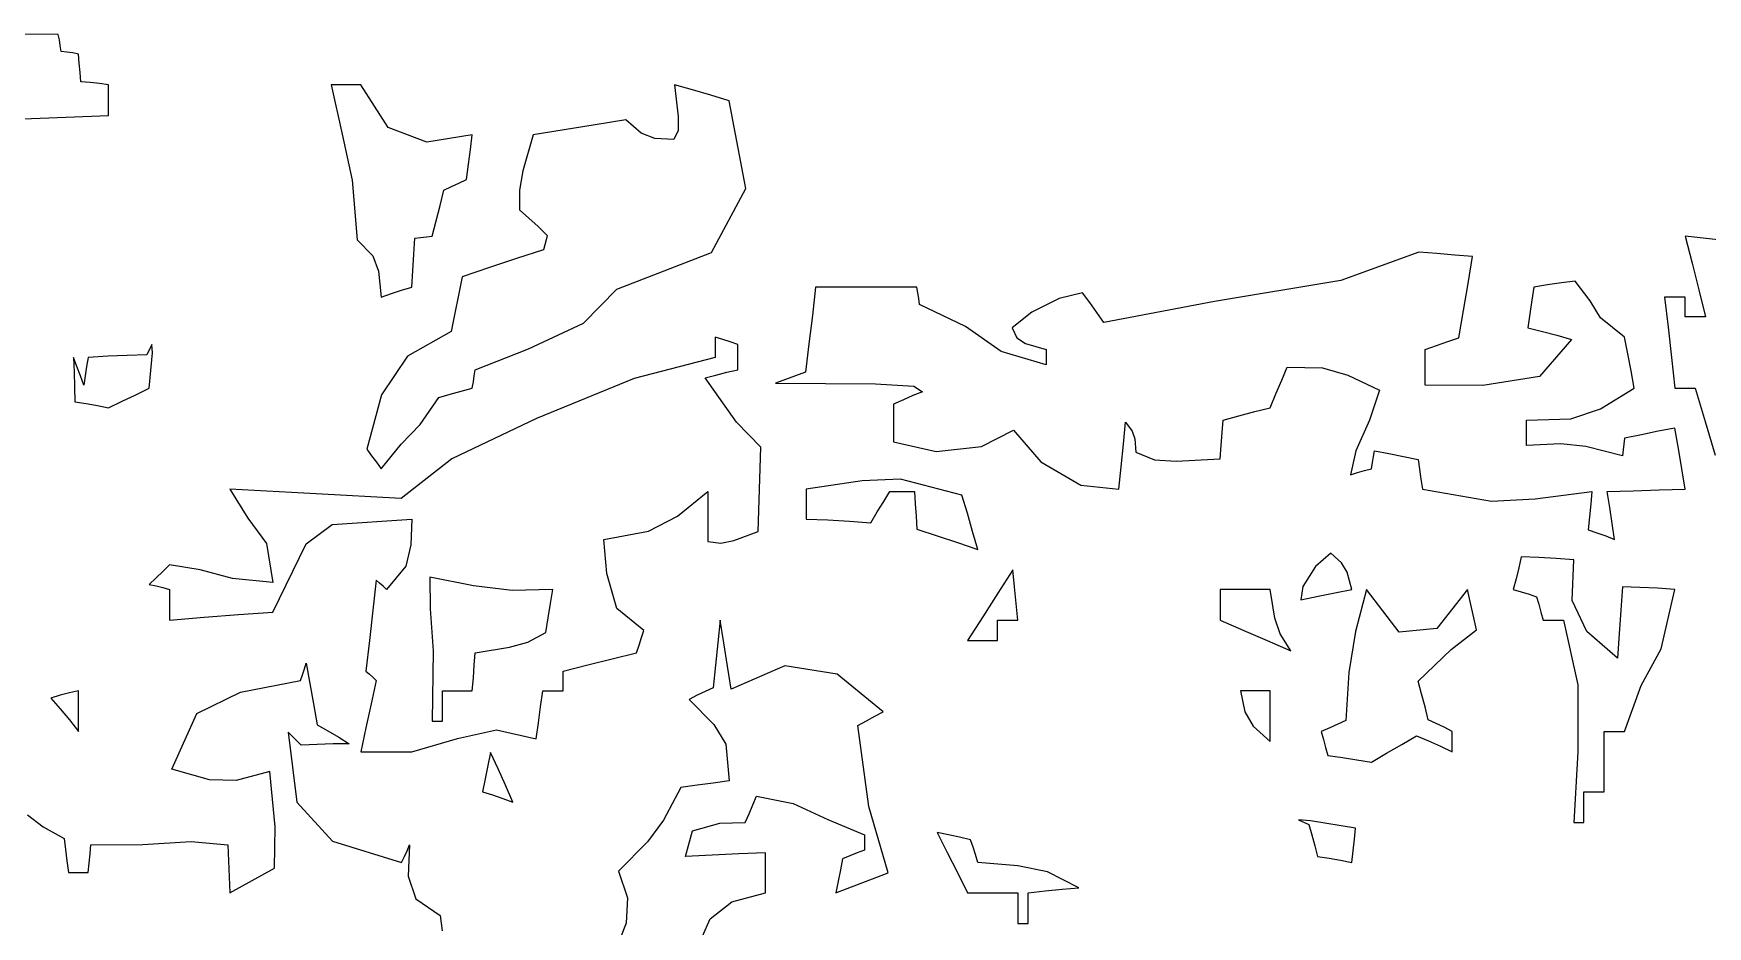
# Model space of a CAD drawing. Header units: millimetres. Extents: x 2622 to 2811, y 687 to 801.
# Drawn here: x 2746.433 to 2747.583, y 774.691 to 775.305 of the extents above; entities that cross this region are included whole.
import ezdxf

# ---------------------------------------------------------------- set-up
doc = ezdxf.new("R2010")
doc.units = ezdxf.units.MM
doc.layers.add('CHIOMA', color=94, linetype='Continuous')

msp = doc.modelspace()

# ---------------------------------------------------------------- linework, layer by layer
at = {"layer": 'CHIOMA', "linetype": 'Continuous'}
for p, q in [((2746.45, 775.3039), (2746.3213, 775.3047)), ((2746.4508, 775.3003), (2746.45, 775.3039)), ((2746.4514, 775.2964), (2746.4508, 775.3003)), ((2746.452, 775.2924), (2746.4514, 775.2964)), ((2746.456, 775.2919), (2746.452, 775.2924)), ((2746.46, 775.2913), (2746.456, 775.2919)), ((2746.464, 775.2904), (2746.46, 775.2913)), ((2746.4645, 775.2843), (2746.464, 775.2904)), ((2746.465, 775.2779), (2746.4645, 775.2843)), ((2746.4655, 775.2714), (2746.465, 775.2779)), ((2746.4719, 775.2709), (2746.4655, 775.2714)), ((2746.4783, 775.2703), (2746.4719, 775.2709)), ((2746.4845, 775.2694), (2746.4783, 775.2703)), ((2746.4845, 775.2624), (2746.4845, 775.2694)), ((2746.4845, 775.2554), (2746.4845, 775.2624)), ((2746.6375, 775.2694), (2746.6452, 775.2355)), ((2746.6444, 775.2694), (2746.6375, 775.2694)), ((2746.6513, 775.2694), (2746.6444, 775.2694)), ((2746.658, 775.2694), (2746.6513, 775.2694)), ((2746.6767, 775.24), (2746.658, 775.2694)), ((2746.8735, 775.2694), (2746.8761, 775.2477)), ((2746.886, 775.2659), (2746.8735, 775.2694)), ((2746.8985, 775.2623), (2746.886, 775.2659)), ((2746.911, 775.2584), (2746.8985, 775.2623)), ((2746.4845, 775.2484), (2746.4845, 775.2554)), ((2746.9225, 775.1982), (2746.911, 775.2584)), ((2746.3933, 775.2448), (2746.4845, 775.2484)), ((2746.7034, 775.23), (2746.6767, 775.24)), ((2746.8189, 775.2419), (2746.7978, 775.2384)), ((2746.84, 775.2454), (2746.8189, 775.2419)), ((2746.8506, 775.2361), (2746.84, 775.2454)), ((2746.8761, 775.2477), (2746.876, 775.238)), ((2746.6452, 775.2355), (2746.652, 775.2038)), ((2746.7345, 775.2349), (2746.7034, 775.23)), ((2746.7333, 775.2249), (2746.7345, 775.2349)), ((2746.7765, 775.2349), (2746.7694, 775.2103)), ((2746.7978, 775.2384), (2746.7765, 775.2349)), ((2746.86, 775.2325), (2746.8506, 775.2361)), ((2746.873, 775.2319), (2746.86, 775.2325)), ((2746.876, 775.238), (2746.873, 775.2319)), ((2746.7319, 775.2148), (2746.7333, 775.2249)), ((2746.7254, 775.2019), (2746.7305, 775.2044)), ((2746.7305, 775.2044), (2746.7319, 775.2148)), ((2746.7694, 775.2103), (2746.767, 775.197)), ((2746.652, 775.2038), (2746.6555, 775.1629)), ((2746.7124, 775.1864), (2746.715, 775.1969)), ((2746.715, 775.1969), (2746.7203, 775.1994)), ((2746.7203, 775.1994), (2746.7254, 775.2019)), ((2746.767, 775.197), (2746.767, 775.1834)), ((2746.899, 775.1541), (2746.9225, 775.1982)), ((2746.7098, 775.1759), (2746.7124, 775.1864)), ((2746.767, 775.1834), (2746.7734, 775.1778)), ((2746.707, 775.1654), (2746.7098, 775.1759)), ((2746.7734, 775.1778), (2746.7798, 775.1719)), ((2746.7798, 775.1719), (2746.786, 775.1659)), ((2746.6555, 775.1629), (2746.6663, 775.1518)), ((2746.6944, 775.1529), (2746.695, 775.1639)), ((2746.695, 775.1639), (2746.699, 775.1644)), ((2746.699, 775.1644), (2746.703, 775.1649)), ((2746.703, 775.1649), (2746.707, 775.1654)), ((2746.7844, 775.1594), (2746.7835, 775.1559)), ((2746.7853, 775.1628), (2746.7844, 775.1594)), ((2746.786, 775.1659), (2746.7853, 775.1628)), ((2747.5928, 775.1626), (2747.568, 775.1654)), ((2747.568, 775.1654), (2747.5728, 775.1469)), ((2746.6663, 775.1518), (2746.6701, 775.1412)), ((2746.6938, 775.1418), (2746.6944, 775.1529)), ((2746.7649, 775.1499), (2746.7463, 775.1438)), ((2746.7835, 775.1559), (2746.7649, 775.1499)), ((2746.834, 775.1289), (2746.899, 775.1541)), ((2747.385, 775.1544), (2747.3314, 775.1348)), ((2747.3974, 775.1534), (2747.385, 775.1544)), ((2747.4098, 775.1524), (2747.3974, 775.1534)), ((2747.422, 775.1514), (2747.4098, 775.1524)), ((2747.4189, 775.1329), (2747.422, 775.1514)), ((2747.5728, 775.1469), (2747.5774, 775.1284)), ((2746.6701, 775.1412), (2746.672, 775.1234)), ((2746.693, 775.1304), (2746.6938, 775.1418)), ((2746.7275, 775.1374), (2746.725, 775.1249)), ((2746.7463, 775.1438), (2746.7275, 775.1374)), ((2746.672, 775.1234), (2746.679, 775.1259)), ((2746.679, 775.1259), (2746.686, 775.1283)), ((2746.686, 775.1283), (2746.693, 775.1304)), ((2746.725, 775.1249), (2746.7225, 775.1124)), ((2746.8109, 775.1055), (2746.834, 775.1289)), ((2746.9705, 775.1304), (2746.9683, 775.1109)), ((2746.9938, 775.1304), (2746.9705, 775.1304)), ((2747.0169, 775.1304), (2746.9938, 775.1304)), ((2747.04, 775.1304), (2747.0169, 775.1304)), ((2747.0408, 775.1264), (2747.04, 775.1304)), ((2747.0414, 775.1224), (2747.0408, 775.1264)), ((2747.154, 775.1264), (2747.1379, 775.1224)), ((2747.1589, 775.1198), (2747.154, 775.1264)), ((2747.3314, 775.1348), (2747.2447, 775.1205)), ((2747.4158, 775.1143), (2747.4189, 775.1329)), ((2747.464, 775.1304), (2747.4628, 775.1213)), ((2747.4735, 775.1319), (2747.464, 775.1304)), ((2747.483, 775.1333), (2747.4735, 775.1319)), ((2747.4925, 775.1344), (2747.483, 775.1333)), ((2747.5029, 775.1208), (2747.4925, 775.1344)), ((2747.5774, 775.1284), (2747.582, 775.1099)), ((2746.7225, 775.1124), (2746.72, 775.0999)), ((2747.042, 775.1184), (2747.0414, 775.1224)), ((2747.0736, 775.1032), (2747.042, 775.1184)), ((2747.1191, 775.1131), (2747.1055, 775.1024)), ((2747.1379, 775.1224), (2747.1191, 775.1131)), ((2747.1638, 775.1129), (2747.1589, 775.1198)), ((2747.1685, 775.1059), (2747.1638, 775.1129)), ((2747.2447, 775.1205), (2747.1685, 775.1059)), ((2747.4125, 775.0954), (2747.4158, 775.1143)), ((2747.4628, 775.1213), (2747.4614, 775.1119)), ((2747.51, 775.1092), (2747.5029, 775.1208)), ((2747.554, 775.1234), (2747.5564, 775.1028)), ((2747.5588, 775.1234), (2747.554, 775.1234)), ((2747.5634, 775.1234), (2747.5588, 775.1234)), ((2747.568, 775.1234), (2747.5634, 775.1234)), ((2747.568, 775.1189), (2747.568, 775.1234)), ((2747.568, 775.1144), (2747.568, 775.1189)), ((2747.568, 775.1099), (2747.568, 775.1144)), ((2746.7732, 775.0878), (2746.8109, 775.1055)), ((2746.9683, 775.1109), (2746.9659, 775.0914)), ((2747.098, 775.0861), (2747.0736, 775.1032)), ((2747.1055, 775.1024), (2747.1087, 775.0955)), ((2747.4614, 775.1119), (2747.46, 775.1024)), ((2747.46, 775.1024), (2747.47, 775.0999)), ((2747.5265, 775.0959), (2747.51, 775.1092)), ((2747.5564, 775.1028), (2747.5588, 775.0819)), ((2747.5728, 775.1099), (2747.568, 775.1099)), ((2747.5774, 775.1099), (2747.5728, 775.1099)), ((2747.582, 775.1099), (2747.5774, 775.1099)), ((2746.5143, 775.091), (2746.511, 775.0839)), ((2746.5147, 775.0851), (2746.5143, 775.091)), ((2746.72, 775.0999), (2746.69, 775.0829)), ((2746.9015, 775.0959), (2746.9015, 775.0914)), ((2746.9068, 775.0944), (2746.9015, 775.0959)), ((2746.9015, 775.0914), (2746.9015, 775.0868)), ((2746.9119, 775.0928), (2746.9068, 775.0944)), ((2746.917, 775.0909), (2746.9119, 775.0928)), ((2746.917, 775.0853), (2746.917, 775.0909)), ((2746.9659, 775.0914), (2746.9635, 775.0719)), ((2747.1087, 775.0955), (2747.1147, 775.0916)), ((2747.1147, 775.0916), (2747.129, 775.0874)), ((2747.3895, 775.0874), (2747.3973, 775.0903)), ((2747.3973, 775.0903), (2747.4049, 775.0929)), ((2747.4049, 775.0929), (2747.4125, 775.0954)), ((2747.49, 775.0944), (2747.468, 775.0689)), ((2747.47, 775.0999), (2747.48, 775.0973)), ((2747.48, 775.0973), (2747.49, 775.0944)), ((2747.5288, 775.0844), (2747.5265, 775.0959)), ((2746.4605, 775.0819), (2746.4609, 775.0719)), ((2746.4629, 775.0758), (2746.4605, 775.0819)), ((2746.4705, 775.0819), (2746.4695, 775.0758)), ((2746.484, 775.0828), (2746.4705, 775.0819)), ((2746.4975, 775.0834), (2746.484, 775.0828)), ((2746.511, 775.0839), (2746.4975, 775.0834)), ((2746.5125, 775.0609), (2746.5147, 775.0851)), ((2746.69, 775.0829), (2746.6722, 775.0562)), ((2746.7365, 775.0734), (2746.7732, 775.0878)), ((2746.9015, 775.0819), (2746.8459, 775.0675)), ((2746.9015, 775.0868), (2746.9015, 775.0819)), ((2746.917, 775.0794), (2746.917, 775.0853)), ((2746.917, 775.0734), (2746.917, 775.0794)), ((2747.129, 775.0769), (2747.098, 775.0861)), ((2747.129, 775.0874), (2747.129, 775.0839)), ((2747.129, 775.0839), (2747.129, 775.0804)), ((2747.129, 775.0804), (2747.129, 775.0769)), ((2747.3895, 775.0794), (2747.3895, 775.0874)), ((2747.3895, 775.0713), (2747.3895, 775.0794)), ((2747.5309, 775.0728), (2747.5288, 775.0844)), ((2747.5588, 775.0819), (2747.561, 775.0609)), ((2746.4609, 775.0719), (2746.4613, 775.0618)), ((2746.4653, 775.0694), (2746.4629, 775.0758)), ((2746.4675, 775.0629), (2746.4653, 775.0694)), ((2746.4685, 775.0694), (2746.4675, 775.0629)), ((2746.4695, 775.0758), (2746.4685, 775.0694)), ((2746.7353, 775.0653), (2746.7359, 775.0694)), ((2746.7359, 775.0694), (2746.7365, 775.0734)), ((2746.8459, 775.0675), (2746.7787, 775.0401)), ((2746.8945, 775.0679), (2746.902, 775.0699)), ((2746.9162, 775.0375), (2746.8945, 775.0679)), ((2746.902, 775.0699), (2746.9095, 775.0718)), ((2746.9095, 775.0718), (2746.917, 775.0734)), ((2746.9499, 775.0669), (2746.943, 775.0644)), ((2746.9568, 775.0694), (2746.9499, 775.0669)), ((2746.9635, 775.0719), (2746.9568, 775.0694)), ((2747.2869, 775.0569), (2747.2908, 775.0663)), ((2747.2908, 775.0663), (2747.2945, 775.0754)), ((2747.2945, 775.0754), (2747.3188, 775.0748)), ((2747.3188, 775.0748), (2747.3363, 775.0697)), ((2747.3363, 775.0697), (2747.358, 775.0594)), ((2747.3895, 775.0629), (2747.3895, 775.0713)), ((2747.468, 775.0689), (2747.4291, 775.0627)), ((2747.533, 775.0609), (2747.5309, 775.0728)), ((2746.4613, 775.0618), (2746.4615, 775.0514)), ((2746.4939, 775.0519), (2746.5033, 775.0564)), ((2746.5033, 775.0564), (2746.5125, 775.0609)), ((2746.6722, 775.0562), (2746.662, 775.0189)), ((2746.7115, 775.0544), (2746.7193, 775.0568)), ((2746.7193, 775.0568), (2746.7269, 775.0589)), ((2746.7269, 775.0589), (2746.7345, 775.0609)), ((2746.7345, 775.0609), (2746.7353, 775.0653)), ((2746.943, 775.0644), (2747.0117, 775.0638)), ((2747.0117, 775.0638), (2747.0379, 775.0623)), ((2747.0374, 775.0558), (2747.0308, 775.0529)), ((2747.044, 775.0584), (2747.0374, 775.0558)), ((2747.0379, 775.0623), (2747.044, 775.0584)), ((2747.283, 775.0474), (2747.2869, 775.0569)), ((2747.358, 775.0594), (2747.3512, 775.0388)), ((2747.4291, 775.0627), (2747.3895, 775.0629)), ((2747.5098, 775.0466), (2747.533, 775.0609)), ((2747.561, 775.0609), (2747.5658, 775.0609)), ((2747.5658, 775.0609), (2747.5704, 775.0609)), ((2747.5704, 775.0609), (2747.575, 775.0609)), ((2747.575, 775.0609), (2747.5819, 775.0379)), ((2746.4615, 775.0514), (2746.4693, 775.0503)), ((2746.4693, 775.0503), (2746.4769, 775.0489)), ((2746.4769, 775.0489), (2746.4845, 775.0474)), ((2746.4845, 775.0474), (2746.4939, 775.0519)), ((2746.6988, 775.0358), (2746.7115, 775.0544)), ((2747.0308, 775.0529), (2747.024, 775.0499)), ((2747.024, 775.0499), (2747.024, 775.0414)), ((2747.2614, 775.0419), (2747.2723, 775.0448)), ((2747.2723, 775.0448), (2747.283, 775.0474)), ((2747.4895, 775.0398), (2747.5098, 775.0466)), ((2746.6856, 775.0223), (2746.6988, 775.0358)), ((2746.7787, 775.0401), (2746.7205, 775.0124)), ((2746.9328, 775.0204), (2746.9162, 775.0375)), ((2747.024, 775.0414), (2747.024, 775.0328)), ((2747.024, 775.0328), (2747.024, 775.0239)), ((2747.0844, 775.0208), (2747.1065, 775.0319)), ((2747.1065, 775.0319), (2747.1252, 775.0102)), ((2747.182, 775.0223), (2747.1835, 775.0374)), ((2747.1835, 775.0374), (2747.188, 775.0313)), ((2747.2499, 775.0303), (2747.2505, 775.0389)), ((2747.2505, 775.0389), (2747.2614, 775.0419)), ((2747.3512, 775.0388), (2747.3417, 775.0177)), ((2747.459, 775.0389), (2747.4895, 775.0398)), ((2747.459, 775.0333), (2747.459, 775.0389)), ((2747.459, 775.0274), (2747.459, 775.0333)), ((2747.561, 775.0334), (2747.5495, 775.0313)), ((2747.5634, 775.0194), (2747.561, 775.0334)), ((2747.5819, 775.0379), (2747.5888, 775.0148)), ((2746.672, 775.0054), (2746.6856, 775.0223)), ((2746.931, 774.9624), (2746.9328, 775.0204)), ((2747.024, 775.0239), (2747.0533, 775.0173)), ((2747.0533, 775.0173), (2747.0844, 775.0208)), ((2747.1805, 775.0069), (2747.182, 775.0223)), ((2747.188, 775.0313), (2747.1899, 775.026)), ((2747.1899, 775.026), (2747.1905, 775.0169)), ((2747.2485, 775.0124), (2747.2493, 775.0214)), ((2747.2493, 775.0214), (2747.2499, 775.0303)), ((2747.459, 775.0214), (2747.459, 775.0274)), ((2747.4827, 775.0225), (2747.459, 775.0214)), ((2747.4998, 775.0207), (2747.4827, 775.0225)), ((2747.525, 775.0144), (2747.4998, 775.0207)), ((2747.526, 775.0224), (2747.5255, 775.0184)), ((2747.5265, 775.0264), (2747.526, 775.0224)), ((2747.538, 775.0289), (2747.5265, 775.0264)), ((2747.5495, 775.0313), (2747.538, 775.0289)), ((2746.662, 775.0189), (2746.6654, 775.0144)), ((2746.6654, 775.0144), (2746.6688, 775.0099)), ((2746.6688, 775.0099), (2746.672, 775.0054)), ((2746.7205, 775.0124), (2746.6856, 774.985)), ((2747.1252, 775.0102), (2747.1528, 774.9941)), ((2747.1905, 775.0169), (2747.2033, 775.0117)), ((2747.2033, 775.0117), (2747.2183, 775.0106)), ((2747.2183, 775.0106), (2747.2485, 775.0124)), ((2747.3417, 775.0177), (2747.338, 775.0014)), ((2747.3525, 775.0054), (2747.3533, 775.0098)), ((2747.3533, 775.0098), (2747.3539, 775.0139)), ((2747.3539, 775.0139), (2747.3545, 775.0179)), ((2747.3545, 775.0179), (2747.3645, 775.0159)), ((2747.3645, 775.0159), (2747.3745, 775.0139)), ((2747.3745, 775.0139), (2747.3845, 775.0119)), ((2747.3845, 775.0119), (2747.3855, 775.0053)), ((2747.5255, 775.0184), (2747.525, 775.0144)), ((2747.5658, 775.0054), (2747.5634, 775.0194)), ((2747.0025, 774.9971), (2746.964, 774.9914)), ((2747.0288, 774.9983), (2747.0025, 774.9971)), ((2747.071, 774.9874), (2747.0288, 774.9983)), ((2747.179, 774.9914), (2747.1805, 775.0069)), ((2747.338, 775.0014), (2747.3429, 775.0029)), ((2747.3429, 775.0029), (2747.3478, 775.0043)), ((2747.3478, 775.0043), (2747.3525, 775.0054)), ((2747.3855, 775.0053), (2747.3865, 774.9984)), ((2747.3865, 774.9984), (2747.3875, 774.9914)), ((2747.568, 774.9914), (2747.5658, 775.0054)), ((2746.568, 774.9914), (2746.5803, 774.9715)), ((2746.6272, 774.9882), (2746.568, 774.9914)), ((2746.6856, 774.985), (2746.6272, 774.9882)), ((2746.8755, 774.973), (2746.8965, 774.9899)), ((2746.8965, 774.9899), (2746.8965, 774.9784)), ((2746.964, 774.9914), (2746.964, 774.9848)), ((2747.0173, 774.9829), (2747.0215, 774.9899)), ((2747.0215, 774.9899), (2747.0273, 774.9899)), ((2747.0273, 774.9899), (2747.0329, 774.9899)), ((2747.0329, 774.9899), (2747.0385, 774.9899)), ((2747.0385, 774.9899), (2747.039, 774.9814)), ((2747.0748, 774.9749), (2747.071, 774.9874)), ((2747.1528, 774.9941), (2747.179, 774.9914)), ((2747.3875, 774.9914), (2747.4349, 774.9832)), ((2747.4649, 774.9847), (2747.504, 774.9899)), ((2747.504, 774.9899), (2747.5033, 774.9813)), ((2747.5145, 774.9899), (2747.5324, 774.9904)), ((2747.5163, 774.9789), (2747.5145, 774.9899)), ((2747.5324, 774.9904), (2747.5503, 774.9909)), ((2747.5503, 774.9909), (2747.568, 774.9914)), ((2746.8965, 774.9784), (2746.8965, 774.9669)), ((2746.964, 774.9848), (2746.964, 774.9779)), ((2746.964, 774.9779), (2746.964, 774.9709)), ((2747.0085, 774.9684), (2747.0129, 774.9758)), ((2747.0129, 774.9758), (2747.0173, 774.9829)), ((2747.039, 774.9814), (2747.0395, 774.9728)), ((2747.0784, 774.9624), (2747.0748, 774.9749)), ((2747.4349, 774.9832), (2747.4649, 774.9847)), ((2747.5033, 774.9813), (2747.5024, 774.9724)), ((2747.5179, 774.9679), (2747.5163, 774.9789)), ((2746.5803, 774.9715), (2746.5931, 774.954)), ((2746.6204, 774.9539), (2746.6383, 774.9672)), ((2746.6383, 774.9672), (2746.693, 774.9709)), ((2746.693, 774.9709), (2746.6923, 774.9531)), ((2746.825, 774.9569), (2746.8556, 774.9625)), ((2746.8556, 774.9625), (2746.8755, 774.973)), ((2746.8965, 774.9669), (2746.8965, 774.9554)), ((2746.964, 774.9709), (2746.9789, 774.9703)), ((2746.9789, 774.9703), (2746.9938, 774.9694)), ((2746.9938, 774.9694), (2747.0085, 774.9684)), ((2747.0395, 774.9728), (2747.04, 774.9639)), ((2747.04, 774.9639), (2747.054, 774.9594)), ((2747.5024, 774.9724), (2747.5015, 774.9634)), ((2747.5015, 774.9634), (2747.5075, 774.9614)), ((2747.5195, 774.9569), (2747.5179, 774.9679)), ((2746.5931, 774.954), (2746.5975, 774.9274)), ((2746.5975, 774.9069), (2746.6204, 774.9539)), ((2746.6923, 774.9531), (2746.6888, 774.9385)), ((2746.8271, 774.9335), (2746.825, 774.9569)), ((2746.8965, 774.9554), (2746.9054, 774.9543)), ((2746.9054, 774.9543), (2746.9143, 774.9561)), ((2746.9143, 774.9561), (2746.931, 774.9624)), ((2747.054, 774.9594), (2747.068, 774.9548)), ((2747.068, 774.9548), (2747.082, 774.9499)), ((2747.082, 774.9499), (2747.0784, 774.9624)), ((2747.5075, 774.9614), (2747.5135, 774.9593)), ((2747.5135, 774.9593), (2747.5195, 774.9569)), ((2747.3245, 774.9474), (2747.314, 774.9383)), ((2747.332, 774.9408), (2747.3245, 774.9474)), ((2747.3357, 774.9343), (2747.332, 774.9408)), ((2747.4555, 774.9449), (2747.4538, 774.9374)), ((2747.4675, 774.9444), (2747.4555, 774.9449)), ((2747.4795, 774.9438), (2747.4675, 774.9444)), ((2747.4915, 774.9429), (2747.4795, 774.9438)), ((2747.4905, 774.915), (2747.4915, 774.9429)), ((2746.5173, 774.9304), (2746.5125, 774.9259)), ((2746.5219, 774.9349), (2746.5173, 774.9304)), ((2746.5265, 774.9394), (2746.5219, 774.9349)), ((2746.5475, 774.9361), (2746.5265, 774.9394)), ((2746.5697, 774.9301), (2746.5475, 774.9361)), ((2746.5975, 774.9274), (2746.5697, 774.9301)), ((2746.6685, 774.9289), (2746.6663, 774.9083)), ((2746.6709, 774.9269), (2746.6685, 774.9289)), ((2746.6888, 774.9385), (2746.6755, 774.9224)), ((2746.7055, 774.9309), (2746.7057, 774.9091)), ((2746.7355, 774.9249), (2746.7055, 774.9309)), ((2746.834, 774.9095), (2746.8271, 774.9335)), ((2747.106, 774.9359), (2747.0958, 774.9199)), ((2747.1073, 774.9244), (2747.106, 774.9359)), ((2747.314, 774.9383), (2747.3054, 774.9245)), ((2747.339, 774.9224), (2747.3357, 774.9343)), ((2747.4519, 774.9299), (2747.45, 774.9224)), ((2747.4538, 774.9374), (2747.4519, 774.9299)), ((2746.5125, 774.9259), (2746.5173, 774.9249)), ((2746.5173, 774.9249), (2746.5219, 774.9238)), ((2746.5219, 774.9238), (2746.5265, 774.9224)), ((2746.5265, 774.9224), (2746.5265, 774.9154)), ((2746.6733, 774.9248), (2746.6709, 774.9269)), ((2746.6755, 774.9224), (2746.6733, 774.9248)), ((2746.7619, 774.9217), (2746.7355, 774.9249)), ((2746.79, 774.9224), (2746.7619, 774.9217)), ((2746.7884, 774.9128), (2746.79, 774.9224)), ((2747.0958, 774.9199), (2747.0854, 774.9038)), ((2747.1084, 774.9129), (2747.1073, 774.9244)), ((2747.2485, 774.9224), (2747.2485, 774.9154)), ((2747.26, 774.9224), (2747.2485, 774.9224)), ((2747.2715, 774.9224), (2747.26, 774.9224)), ((2747.283, 774.9224), (2747.2715, 774.9224)), ((2747.2861, 774.9028), (2747.283, 774.9224)), ((2747.3054, 774.9245), (2747.304, 774.9154)), ((2747.304, 774.9154), (2747.3158, 774.9179)), ((2747.3158, 774.9179), (2747.3274, 774.9203)), ((2747.3274, 774.9203), (2747.339, 774.9224)), ((2747.349, 774.9224), (2747.3415, 774.8937)), ((2747.3716, 774.8932), (2747.349, 774.9224)), ((2747.4185, 774.9224), (2747.3974, 774.8956)), ((2747.4246, 774.8948), (2747.4185, 774.9224)), ((2747.45, 774.9224), (2747.4554, 774.9209)), ((2747.4554, 774.9209), (2747.4608, 774.9193)), ((2747.4608, 774.9193), (2747.466, 774.9174)), ((2747.466, 774.9174), (2747.4675, 774.9123)), ((2747.525, 774.9244), (2747.5239, 774.9083)), ((2747.537, 774.9239), (2747.525, 774.9244)), ((2747.549, 774.9233), (2747.537, 774.9239)), ((2747.561, 774.9224), (2747.549, 774.9233)), ((2747.5516, 774.8816), (2747.561, 774.9224)), ((2746.5265, 774.9154), (2746.5265, 774.9084)), ((2746.5265, 774.9084), (2746.5265, 774.9014)), ((2746.5503, 774.9034), (2746.5739, 774.9053)), ((2746.5739, 774.9053), (2746.5975, 774.9069)), ((2746.6663, 774.9083), (2746.6639, 774.8874)), ((2746.7057, 774.9091), (2746.7077, 774.8803)), ((2746.7868, 774.9029), (2746.7884, 774.9128)), ((2746.8525, 774.8944), (2746.834, 774.9095)), ((2747.1095, 774.9014), (2747.1084, 774.9129)), ((2747.2485, 774.9154), (2747.2485, 774.9084)), ((2747.2485, 774.9084), (2747.2485, 774.9014)), ((2747.4675, 774.9123), (2747.469, 774.9069)), ((2747.469, 774.9069), (2747.4705, 774.9014)), ((2747.5005, 774.8937), (2747.4905, 774.915)), ((2747.5239, 774.9083), (2747.5228, 774.8919)), ((2746.5265, 774.9014), (2746.5503, 774.9034)), ((2746.785, 774.8929), (2746.7868, 774.9029)), ((2746.8509, 774.8894), (2746.8525, 774.8944)), ((2746.905, 774.9014), (2746.9034, 774.8859)), ((2746.9075, 774.8858), (2746.905, 774.9014)), ((2747.0854, 774.9038), (2747.075, 774.8874)), ((2747.0955, 774.9014), (2747.1003, 774.9014)), ((2747.0955, 774.8969), (2747.0955, 774.9014)), ((2747.0955, 774.8923), (2747.0955, 774.8969)), ((2747.1003, 774.9014), (2747.1049, 774.9014)), ((2747.1049, 774.9014), (2747.1095, 774.9014)), ((2747.2485, 774.9014), (2747.2648, 774.8944)), ((2747.2648, 774.8944), (2747.2809, 774.8874)), ((2747.2898, 774.892), (2747.2861, 774.9028)), ((2747.3415, 774.8937), (2747.337, 774.8654)), ((2747.3974, 774.8956), (2747.3716, 774.8932)), ((2747.4073, 774.8813), (2747.4246, 774.8948)), ((2747.4705, 774.9014), (2747.4753, 774.9014)), ((2747.4753, 774.9014), (2747.4799, 774.9014)), ((2747.4799, 774.9014), (2747.4845, 774.9014)), ((2747.4845, 774.9014), (2747.4943, 774.8569)), ((2747.5215, 774.8754), (2747.5005, 774.8937)), ((2746.6639, 774.8874), (2746.6615, 774.8664)), ((2746.7365, 774.8789), (2746.7602, 774.8828)), ((2746.7602, 774.8828), (2746.7728, 774.8864)), ((2746.7728, 774.8864), (2746.785, 774.8929)), ((2746.8475, 774.8789), (2746.8493, 774.8843)), ((2746.8493, 774.8843), (2746.8509, 774.8894)), ((2746.9034, 774.8859), (2746.9018, 774.8704)), ((2746.91, 774.8699), (2746.9075, 774.8858)), ((2747.075, 774.8874), (2747.0819, 774.8874)), ((2747.0819, 774.8874), (2747.0888, 774.8874)), ((2747.0888, 774.8874), (2747.0955, 774.8874)), ((2747.0955, 774.8874), (2747.0955, 774.8923)), ((2747.2809, 774.8874), (2747.297, 774.8804)), ((2747.297, 774.8804), (2747.2898, 774.892)), ((2747.5228, 774.8919), (2747.5215, 774.8754)), ((2746.6193, 774.8679), (2746.6205, 774.8719)), ((2746.6205, 774.8719), (2746.623, 774.8579)), ((2746.7077, 774.8803), (2746.707, 774.8319)), ((2746.7359, 774.8704), (2746.7365, 774.8789)), ((2746.797, 774.8664), (2746.8139, 774.8708)), ((2746.8139, 774.8708), (2746.8308, 774.8749)), ((2746.8308, 774.8749), (2746.8475, 774.8789)), ((2746.9018, 774.8704), (2746.9, 774.8549)), ((2747.3845, 774.8594), (2747.4073, 774.8813)), ((2747.5378, 774.8564), (2747.5516, 774.8816)), ((2746.5752, 774.8519), (2746.6165, 774.8599)), ((2746.6165, 774.8599), (2746.6179, 774.8639)), ((2746.6179, 774.8639), (2746.6193, 774.8679)), ((2746.6615, 774.8664), (2746.6639, 774.8644)), ((2746.6639, 774.8644), (2746.6663, 774.8623)), ((2746.6685, 774.8599), (2746.665, 774.8438)), ((2746.6663, 774.8623), (2746.6685, 774.8599)), ((2746.7345, 774.8529), (2746.7353, 774.8618)), ((2746.7353, 774.8618), (2746.7359, 774.8704)), ((2746.797, 774.8619), (2746.797, 774.8664)), ((2746.797, 774.8574), (2746.797, 774.8619)), ((2746.9125, 774.8539), (2746.91, 774.8699)), ((2746.9493, 774.8701), (2746.9125, 774.8539)), ((2746.9854, 774.8642), (2746.9493, 774.8701)), ((2747.017, 774.8384), (2746.9854, 774.8642)), ((2747.337, 774.8654), (2747.335, 774.8324)), ((2747.3869, 774.8508), (2747.3845, 774.8594)), ((2746.4514, 774.8498), (2746.445, 774.8479)), ((2746.445, 774.8479), (2746.4514, 774.8404)), ((2746.4578, 774.8514), (2746.4514, 774.8498)), ((2746.464, 774.8529), (2746.4578, 774.8514)), ((2746.464, 774.8438), (2746.464, 774.8529)), ((2746.5452, 774.8373), (2746.5752, 774.8519)), ((2746.623, 774.8579), (2746.6255, 774.8438)), ((2746.714, 774.8529), (2746.7209, 774.8529)), ((2746.714, 774.8459), (2746.714, 774.8529)), ((2746.7209, 774.8529), (2746.7278, 774.8529)), ((2746.7278, 774.8529), (2746.7345, 774.8529)), ((2746.7815, 774.8419), (2746.783, 774.8529)), ((2746.783, 774.8529), (2746.7878, 774.8529)), ((2746.7878, 774.8529), (2746.7924, 774.8529)), ((2746.7924, 774.8529), (2746.797, 774.8529)), ((2746.797, 774.8529), (2746.797, 774.8574)), ((2746.889, 774.8498), (2746.8835, 774.8469)), ((2746.8945, 774.8524), (2746.889, 774.8498)), ((2746.9, 774.8549), (2746.8945, 774.8524)), ((2747.2625, 774.8529), (2747.2654, 774.8383)), ((2747.2694, 774.8529), (2747.2625, 774.8529)), ((2747.2763, 774.8529), (2747.2694, 774.8529)), ((2747.283, 774.8529), (2747.2763, 774.8529)), ((2747.283, 774.8414), (2747.283, 774.8529)), ((2747.3893, 774.8419), (2747.3869, 774.8508)), ((2747.4943, 774.8569), (2747.4943, 774.8109)), ((2747.5265, 774.8249), (2747.5378, 774.8564)), ((2746.4514, 774.8404), (2746.4578, 774.8328)), ((2746.464, 774.8344), (2746.464, 774.8438)), ((2746.528, 774.7989), (2746.5452, 774.8373)), ((2746.6255, 774.8438), (2746.628, 774.8294)), ((2746.665, 774.8438), (2746.6615, 774.8274)), ((2746.714, 774.8389), (2746.714, 774.8459)), ((2746.714, 774.8319), (2746.714, 774.8389)), ((2746.78, 774.8309), (2746.7815, 774.8419)), ((2746.8835, 774.8469), (2746.9006, 774.8297)), ((2747.0113, 774.8354), (2747.017, 774.8384)), ((2747.2654, 774.8383), (2747.2713, 774.8285)), ((2747.283, 774.8298), (2747.283, 774.8414)), ((2747.3915, 774.8329), (2747.3893, 774.8419)), ((2746.4578, 774.8328), (2746.464, 774.8249)), ((2746.464, 774.8249), (2746.464, 774.8344)), ((2746.608, 774.8244), (2746.614, 774.7762)), ((2746.611, 774.8214), (2746.608, 774.8244)), ((2746.628, 774.8294), (2746.6354, 774.8253)), ((2746.6354, 774.8253), (2746.6428, 774.8209)), ((2746.6615, 774.8274), (2746.658, 774.8109)), ((2746.707, 774.8319), (2746.7094, 774.8319)), ((2746.7094, 774.8319), (2746.7118, 774.8319)), ((2746.7118, 774.8319), (2746.714, 774.8319)), ((2746.7245, 774.82), (2746.7513, 774.8261)), ((2746.7513, 774.8261), (2746.7785, 774.8199)), ((2746.7785, 774.8199), (2746.78, 774.8309)), ((2746.9006, 774.8297), (2746.9088, 774.8161)), ((2746.9995, 774.8289), (2747.0054, 774.8323)), ((2747.0072, 774.7734), (2746.9995, 774.8289)), ((2747.0054, 774.8323), (2747.0113, 774.8354)), ((2747.2713, 774.8285), (2747.283, 774.8179)), ((2747.283, 774.8179), (2747.283, 774.8298)), ((2747.3238, 774.8274), (2747.318, 774.8249)), ((2747.318, 774.8249), (2747.3195, 774.8194)), ((2747.3294, 774.8299), (2747.3238, 774.8274)), ((2747.335, 774.8324), (2747.3294, 774.8299)), ((2747.397, 774.8304), (2747.3915, 774.8329)), ((2747.4025, 774.8278), (2747.397, 774.8304)), ((2747.408, 774.8249), (2747.4025, 774.8278)), ((2747.408, 774.8204), (2747.408, 774.8249)), ((2747.5125, 774.8249), (2747.5173, 774.8249)), ((2747.5125, 774.8113), (2747.5125, 774.8249)), ((2747.5173, 774.8249), (2747.5219, 774.8249)), ((2747.5219, 774.8249), (2747.5265, 774.8249)), ((2746.614, 774.8184), (2746.611, 774.8214)), ((2746.617, 774.8154), (2746.614, 774.8184)), ((2746.628, 774.8159), (2746.617, 774.8154)), ((2746.639, 774.8163), (2746.628, 774.8159)), ((2746.65, 774.8164), (2746.639, 774.8163)), ((2746.6428, 774.8209), (2746.65, 774.8164)), ((2746.693, 774.8109), (2746.7245, 774.82)), ((2746.9088, 774.8161), (2746.911, 774.7909)), ((2747.3195, 774.8194), (2747.321, 774.8139)), ((2747.321, 774.8139), (2747.3225, 774.8084)), ((2747.3629, 774.8099), (2747.3733, 774.8159)), ((2747.3733, 774.8159), (2747.3835, 774.8219)), ((2747.3835, 774.8219), (2747.3918, 774.8184)), ((2747.3918, 774.8184), (2747.3999, 774.8148)), ((2747.3999, 774.8148), (2747.408, 774.8109)), ((2747.408, 774.8158), (2747.408, 774.8204)), ((2747.408, 774.8109), (2747.408, 774.8158)), ((2746.658, 774.8109), (2746.6698, 774.8109)), ((2746.6698, 774.8109), (2746.6814, 774.8109)), ((2746.6814, 774.8109), (2746.693, 774.8109)), ((2746.7453, 774.8014), (2746.7434, 774.7924)), ((2746.747, 774.8104), (2746.7453, 774.8014)), ((2746.7523, 774.7993), (2746.747, 774.8104)), ((2747.3225, 774.8084), (2747.3325, 774.8069)), ((2747.3325, 774.8069), (2747.3425, 774.8054)), ((2747.3425, 774.8054), (2747.3525, 774.8039)), ((2747.3525, 774.8039), (2747.3629, 774.8099)), ((2747.4943, 774.8109), (2747.4915, 774.7624)), ((2747.5125, 774.7974), (2747.5125, 774.8113)), ((2746.5539, 774.7916), (2746.528, 774.7989)), ((2746.5722, 774.7913), (2746.5539, 774.7916)), ((2746.5955, 774.7974), (2746.5722, 774.7913)), ((2746.599, 774.7594), (2746.5955, 774.7974)), ((2746.7434, 774.7924), (2746.7415, 774.7834)), ((2746.7574, 774.7879), (2746.7523, 774.7993)), ((2746.911, 774.7909), (2746.9, 774.7894)), ((2747.5125, 774.7834), (2747.5125, 774.7974)), ((2746.7415, 774.7834), (2746.7485, 774.7813)), ((2746.7485, 774.7813), (2746.7555, 774.7789)), ((2746.7555, 774.7789), (2746.7625, 774.7764)), ((2746.7625, 774.7764), (2746.7574, 774.7879)), ((2746.878, 774.7864), (2746.866, 774.7639)), ((2746.889, 774.7879), (2746.878, 774.7864)), ((2746.9, 774.7894), (2746.889, 774.7879)), ((2746.9274, 774.7744), (2746.93, 774.7804)), ((2746.93, 774.7804), (2746.9551, 774.7753)), ((2747.4985, 774.7834), (2747.5033, 774.7834)), ((2747.4985, 774.7764), (2747.4985, 774.7834)), ((2747.5033, 774.7834), (2747.5079, 774.7834)), ((2747.5079, 774.7834), (2747.5125, 774.7834)), ((2746.4288, 774.7677), (2746.4396, 774.7593)), ((2746.614, 774.7762), (2746.6386, 774.7494)), ((2746.922, 774.7624), (2746.9248, 774.7684)), ((2746.9248, 774.7684), (2746.9274, 774.7744)), ((2746.9551, 774.7753), (2746.9788, 774.7643)), ((2747.0203, 774.7277), (2747.0072, 774.7734)), ((2747.4985, 774.7694), (2747.4985, 774.7764)), ((2747.4985, 774.7624), (2747.4985, 774.7694)), ((2746.4396, 774.7593), (2746.454, 774.7514)), ((2746.5987, 774.7309), (2746.599, 774.7594)), ((2746.866, 774.7639), (2746.8549, 774.749)), ((2746.881, 774.7389), (2746.8858, 774.7565)), ((2746.8858, 774.7565), (2746.9048, 774.7618)), ((2746.9048, 774.7618), (2746.922, 774.7624)), ((2746.9788, 774.7643), (2747.004, 774.7539)), ((2747.054, 774.7554), (2747.061, 774.7418)), ((2747.0618, 774.7539), (2747.054, 774.7554)), ((2747.3023, 774.7641), (2747.3095, 774.7609)), ((2747.3106, 774.7635), (2747.3023, 774.7641)), ((2747.3095, 774.7609), (2747.3115, 774.7538)), ((2747.3415, 774.7584), (2747.3106, 774.7635)), ((2747.3408, 774.7508), (2747.3415, 774.7584)), ((2747.4915, 774.7624), (2747.4939, 774.7624)), ((2747.4939, 774.7624), (2747.4963, 774.7624)), ((2747.4963, 774.7624), (2747.4985, 774.7624)), ((2746.454, 774.7514), (2746.455, 774.7438)), ((2746.4719, 774.7408), (2746.4725, 774.7469)), ((2746.4725, 774.7469), (2746.5082, 774.7471)), ((2746.5082, 774.7471), (2746.5414, 774.7493)), ((2746.5414, 774.7493), (2746.5665, 774.7469)), ((2746.5665, 774.7469), (2746.567, 774.7359)), ((2746.6386, 774.7494), (2746.686, 774.7349)), ((2746.6898, 774.7429), (2746.6915, 774.7469)), ((2746.6915, 774.7469), (2746.6906, 774.7255)), ((2746.8549, 774.749), (2746.835, 774.7289)), ((2747.004, 774.7539), (2747.004, 774.7504)), ((2747.004, 774.7504), (2747.004, 774.7469)), ((2747.004, 774.7469), (2747.004, 774.7434)), ((2747.0694, 774.7523), (2747.0618, 774.7539)), ((2747.077, 774.7504), (2747.0694, 774.7523)), ((2747.0788, 774.7454), (2747.077, 774.7504)), ((2747.0804, 774.7403), (2747.0788, 774.7454)), ((2747.3115, 774.7538), (2747.3135, 774.7464)), ((2747.3135, 774.7464), (2747.3155, 774.7389)), ((2747.3399, 774.7429), (2747.3408, 774.7508)), ((2746.455, 774.7438), (2746.456, 774.7359)), ((2746.456, 774.7359), (2746.457, 774.7279)), ((2746.4705, 774.7279), (2746.4713, 774.7344)), ((2746.4713, 774.7344), (2746.4719, 774.7408)), ((2746.567, 774.7359), (2746.5675, 774.7249)), ((2746.686, 774.7349), (2746.6879, 774.7389)), ((2746.6879, 774.7389), (2746.6898, 774.7429)), ((2746.8994, 774.7399), (2746.881, 774.7389)), ((2746.9178, 774.7408), (2746.8994, 774.7399)), ((2746.936, 774.7414), (2746.9178, 774.7408)), ((2746.936, 774.7324), (2746.936, 774.7414)), ((2746.936, 774.7233), (2746.936, 774.7324)), ((2746.989, 774.7374), (2746.9875, 774.7298)), ((2746.994, 774.7394), (2746.989, 774.7374)), ((2746.999, 774.7414), (2746.994, 774.7394)), ((2747.004, 774.7434), (2746.999, 774.7414)), ((2747.061, 774.7418), (2747.068, 774.7279)), ((2747.082, 774.7349), (2747.0804, 774.7403)), ((2747.1095, 774.7326), (2747.082, 774.7349)), ((2747.1299, 774.7284), (2747.1095, 774.7326)), ((2747.3155, 774.7389), (2747.3234, 774.7378)), ((2747.3234, 774.7378), (2747.3313, 774.7364)), ((2747.3313, 774.7364), (2747.339, 774.7349)), ((2747.339, 774.7349), (2747.3399, 774.7429)), ((2746.457, 774.7279), (2746.4615, 774.7279)), ((2746.4615, 774.7279), (2746.466, 774.7279)), ((2746.466, 774.7279), (2746.4705, 774.7279)), ((2746.5675, 774.7249), (2746.568, 774.7139)), ((2746.568, 774.7139), (2746.5987, 774.7309)), ((2746.6906, 774.7255), (2746.6957, 774.7098)), ((2746.835, 774.7289), (2746.8413, 774.7105)), ((2746.936, 774.7139), (2746.936, 774.7233)), ((2746.9845, 774.7139), (2747.0203, 774.7277)), ((2746.986, 774.7219), (2746.9845, 774.7139)), ((2746.9875, 774.7298), (2746.986, 774.7219)), ((2747.068, 774.7279), (2747.075, 774.7139)), ((2747.1515, 774.7174), (2747.1299, 774.7284)), ((2746.6957, 774.7098), (2746.7125, 774.6984)), ((2746.8413, 774.7105), (2746.8403, 774.6932)), ((2746.9129, 774.7078), (2746.936, 774.7139)), ((2747.075, 774.7139), (2747.0865, 774.7139)), ((2747.0865, 774.7139), (2747.098, 774.7139)), ((2747.098, 774.7139), (2747.1095, 774.7139)), ((2747.1095, 774.7139), (2747.1095, 774.7069)), ((2747.1165, 774.7139), (2747.1283, 774.7153)), ((2747.1165, 774.7069), (2747.1165, 774.7139)), ((2747.1283, 774.7153), (2747.1399, 774.7164)), ((2747.1399, 774.7164), (2747.1515, 774.7174)), ((2746.7125, 774.6984), (2746.7139, 774.6878)), ((2746.8981, 774.6962), (2746.9129, 774.7078)), ((2747.1095, 774.7069), (2747.1095, 774.6999)), ((2747.1095, 774.6999), (2747.1095, 774.6929)), ((2747.1165, 774.6999), (2747.1165, 774.7069)), ((2747.1165, 774.6929), (2747.1165, 774.6999)), ((2746.8403, 774.6932), (2746.832, 774.6724)), ((2746.8875, 774.6724), (2746.8981, 774.6962)), ((2747.1095, 774.6929), (2747.1119, 774.6929)), ((2747.1119, 774.6929), (2747.1143, 774.6929)), ((2747.1143, 774.6929), (2747.1165, 774.6929))]:
    msp.add_line(p, q, dxfattribs=at)

doc.saveas('drawing.dxf')
